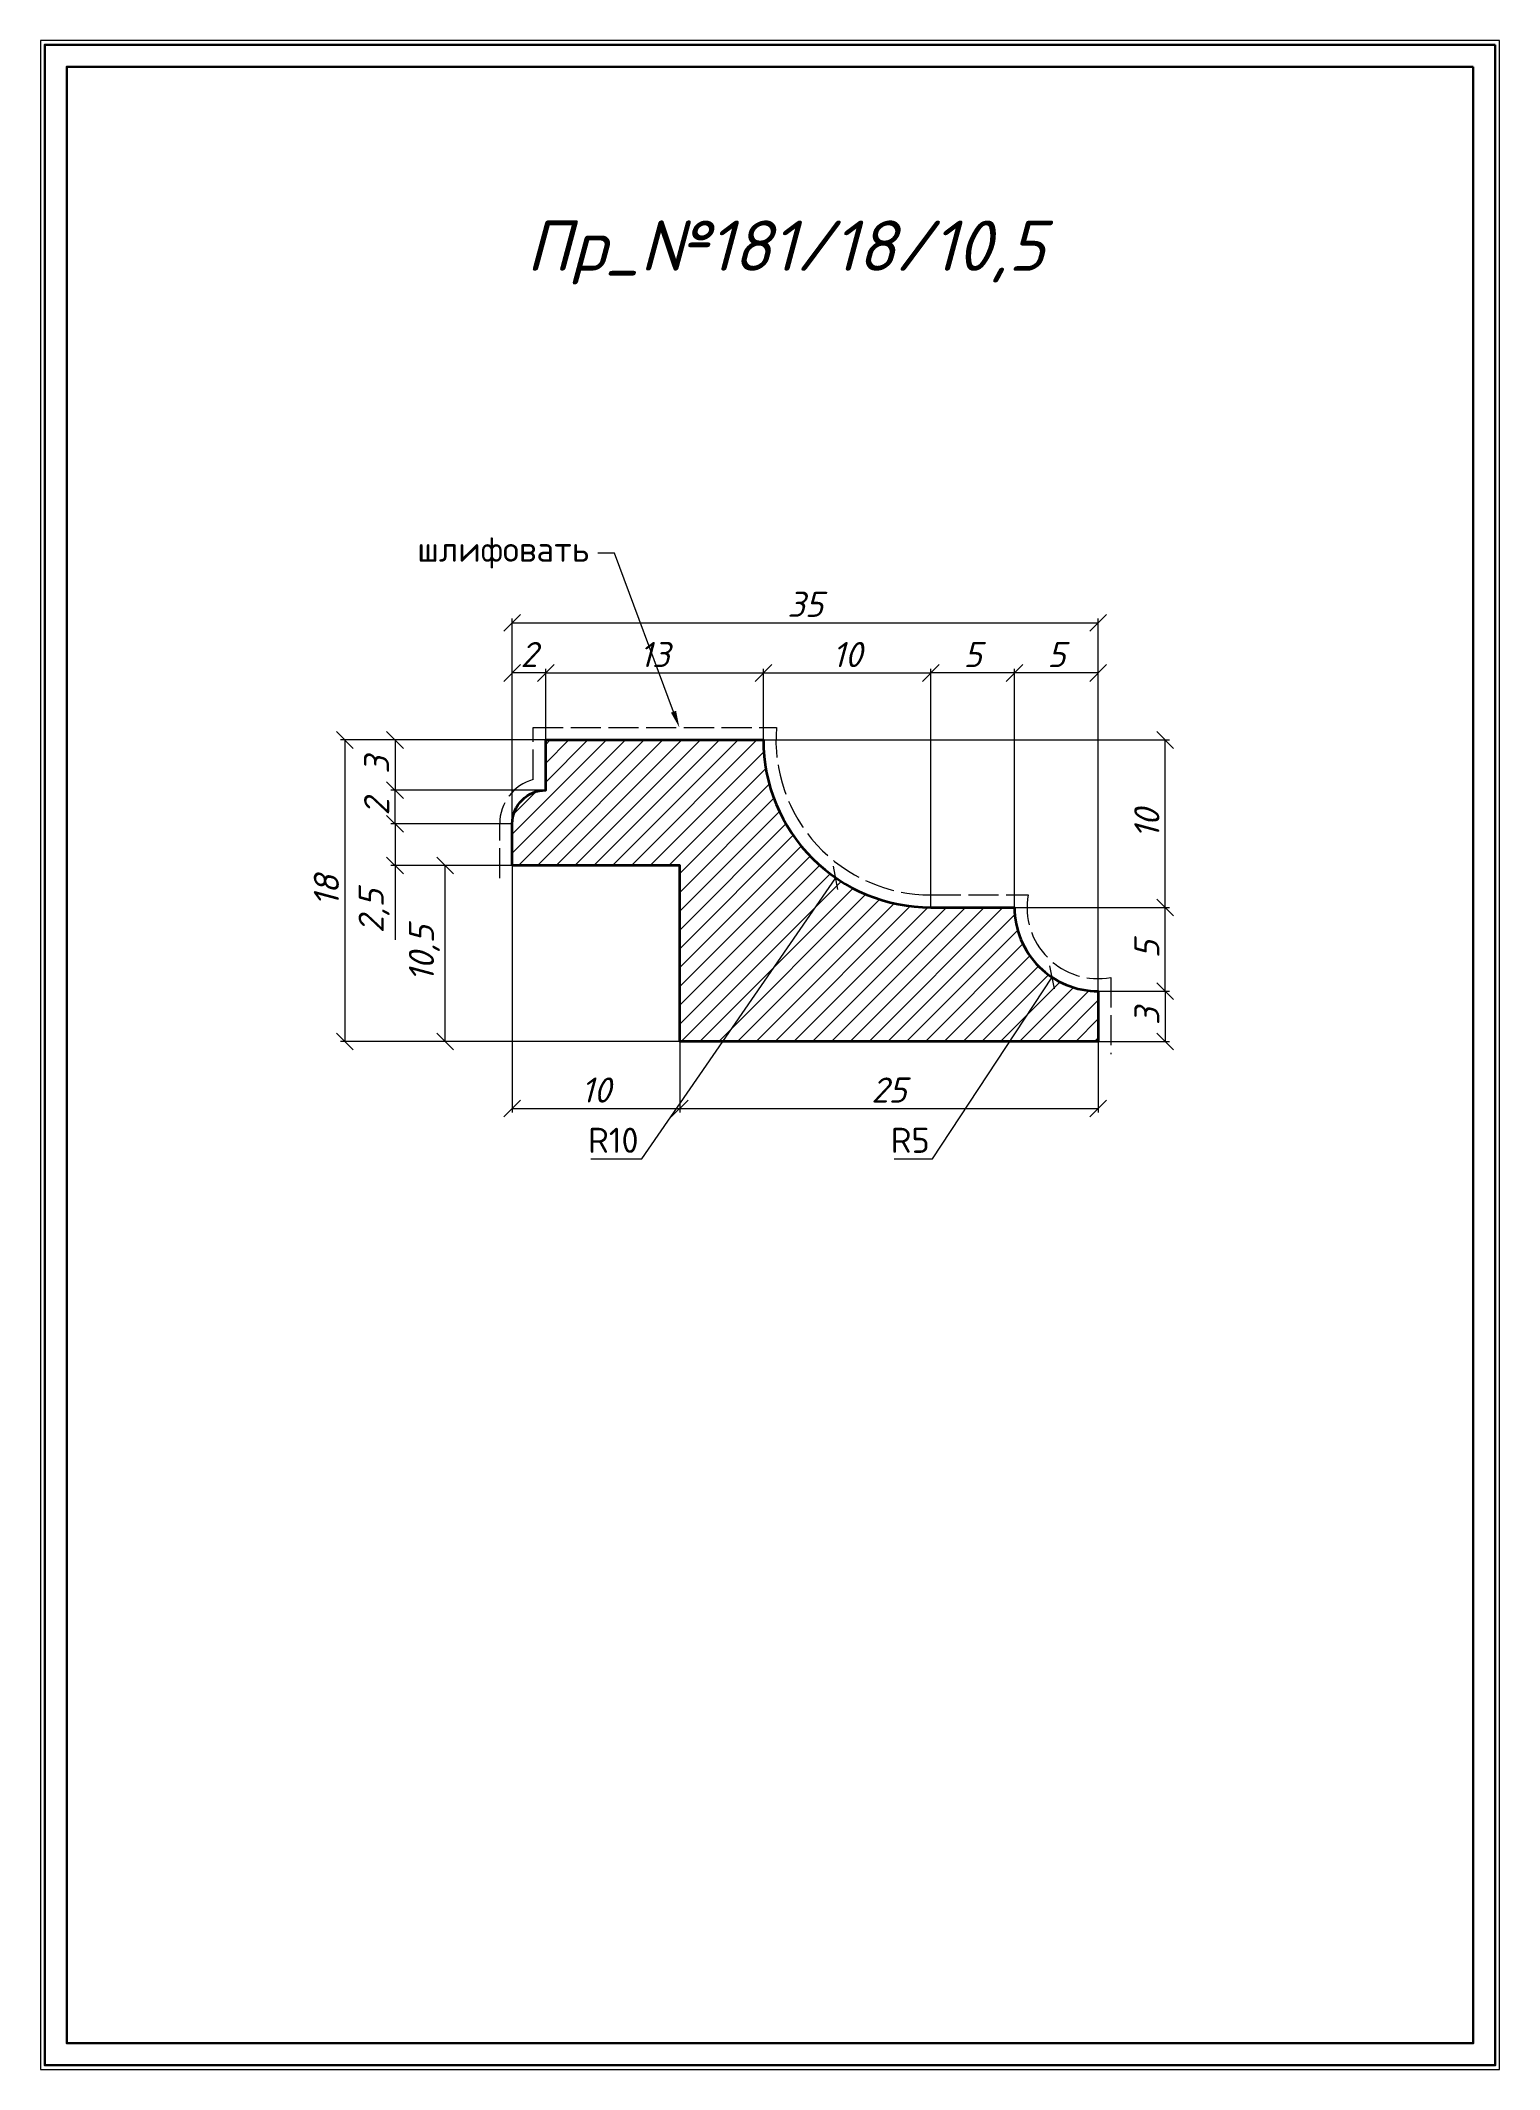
# Model space of a CAD drawing. Header units: millimetres. Extents: x 0 to 87, y -2212 to -2091.
import ezdxf
from ezdxf import colors
from ezdxf.entities.mleader import LeaderData, LeaderLine
from ezdxf.math import Vec2, Vec3

# ---------------------------------------------------------------- set-up
doc = ezdxf.new("R2010")
doc.units = ezdxf.units.MM
doc.linetypes.add('ACAD_ISO02W100', pattern=[15, 12, -3])
doc.layers.get('0').update_dxf_attribs({"lineweight": 13})
for name, color, linetype, lineweight in [('Пр_№180', 1, 'Continuous', 35), ('служебный слой ЛИНИИ ПУНКТИРНЫЕ', 7, 'ACAD_ISO02W100', 13), ('служебный слой НАДПИСИ', 7, 'Continuous', 13), ('служебный слой РАЗМЕРЫ', 7, 'Continuous', 9), ('служебный слой ШТАМП', 7, 'Continuous', 30)]:
    doc.layers.add(name, color=color, linetype=linetype, lineweight=lineweight)
doc.styles.add('ЕСКД', font='isocpeur.ttf', dxfattribs={"oblique": 15})
doc.styles.add('ЕСКД профили размеры', font='isocpeur.ttf')
doc.styles.add('ЕСКД профили текст', font='isocpeur.ttf')
doc.dimstyles.new('ЕСКД', dxfattribs={"dimtxt": 3.5, "dimasz": 2.5, "dimexe": 0.25, "dimexo": 0, "dimgap": 0.35, "dimtad": 1, "dimdec": 1, "dimzin": 9, "dimtxsty": 'ЕСКД', "dimblk": 'OBLIQUE', "dimcen": 0, "dimclrd": 256, "dimclre": 256, "dimclrt": 256, "dimadec": 1, "dimazin": 0, "dimtfac": 1, "dimtdec": 1, "dimtmove": 0, "dimatfit": 3, "dimldrblk": 'DOTSMALL', "dimfxl": 1, "dimlwd": -1, "dimlwe": -1, "dimarcsym": 0})
doc.dimstyles.new('ЕСКД профили$4', dxfattribs={"dimtxt": 1.5, "dimasz": 1, "dimexe": 0.3, "dimexo": 0, "dimgap": 0.35, "dimtad": 1, "dimtoh": 1, "dimdec": 1, "dimzin": 9, "dimtxsty": 'ЕСКД профили размеры', "dimblk": 'OBLIQUE', "dimcen": 0, "dimse1": 1, "dimclrd": 256, "dimclre": 256, "dimclrt": 256, "dimadec": 1, "dimazin": 0, "dimtfac": 1, "dimtdec": 1, "dimtofl": 0, "dimtmove": 0, "dimatfit": 3, "dimldrblk": 'DOTSMALL', "dimfxl": 1, "dimlwd": -1, "dimlwe": -1, "dimarcsym": 2})

# ---------------------------------------------------------------- blocks, each defined once
blk = doc.blocks.new('_OBLIQUE')
at = {"color": 0, "linetype": 'ByBlock'}
blk.add_line((-0.5, -0.5), (0.5, 0.5), dxfattribs=at)
blk = doc.blocks.new('*D12')
at = {"layer": 'Defpoints', "color": 0, "transparency": 16777216}
for p in [(52.92, -2132.88), (47.24, -2141.11)]:
    blk.add_point(p, dxfattribs=at)
at = {"layer": 'служебный слой РАЗМЕРЫ', "transparency": 16777216}
for p, q in [((35.66, -2157.88), (47.24, -2141.11)), ((32.61, -2157.88), (35.66, -2157.88))]:
    blk.add_line(p, q, dxfattribs=at)
at = {"layer": 'служебный слой РАЗМЕРЫ', "transparency": 16777216, "rotation": 55.37540006073936}
blk.add_blockref('_OBLIQUE', (47.24, -2141.11), dxfattribs=at)
at = {"layer": 'служебный слой РАЗМЕРЫ', "transparency": 16777216, "insert": (33.96, -2156.78), "char_height": 1.5, "attachment_point": 5, "style": 'ЕСКД профили размеры'}
blk.add_mtext('R10', dxfattribs=at)
blk = doc.blocks.new('_DotSmall')
at = {"color": 0, "linetype": 'ByBlock', "lineweight": -3, "const_width": 0.5}
blk.add_lwpolyline([(-0.0625, 0, 1), (0.0625, 0, 1)], format="xyb", close=True, dxfattribs=at)
blk = doc.blocks.new('*D11')
at = {"layer": 'Defpoints', "color": 0, "transparency": 16777216}
for p in [(62.92, -2142.88), (60.16, -2147.05)]:
    blk.add_point(p, dxfattribs=at)
at = {"layer": 'служебный слой РАЗМЕРЫ', "transparency": 16777216}
for p, q in [((53.02, -2157.88), (60.16, -2147.05)), ((50.72, -2157.88), (53.02, -2157.88))]:
    blk.add_line(p, q, dxfattribs=at)
at = {"layer": 'служебный слой РАЗМЕРЫ', "transparency": 16777216, "rotation": 56.56888577159408}
blk.add_blockref('_OBLIQUE', (60.16, -2147.05), dxfattribs=at)
at = {"layer": 'служебный слой РАЗМЕРЫ', "transparency": 16777216, "insert": (51.69, -2156.78), "char_height": 1.5, "attachment_point": 5, "style": 'ЕСКД профили размеры'}
blk.add_mtext('R5', dxfattribs=at)
blk = doc.blocks.new('*D13')
at = {"layer": 'Defpoints', "color": 0, "transparency": 16777216}
for p in [(29.92, -2132.88), (17.92, -2150.88), (37.92, -2150.88)]:
    blk.add_point(p, dxfattribs=at)
at = {"layer": 'служебный слой РАЗМЕРЫ', "transparency": 16777216}
for p, q in [((29.92, -2132.88), (17.67, -2132.88)), ((17.92, -2132.88), (17.92, -2150.88)), ((37.92, -2150.88), (17.67, -2150.88))]:
    blk.add_line(p, q, dxfattribs=at)
for p, rotation in [((17.92, -2132.88), 90), ((17.92, -2150.88), 270)]:
    blk.add_blockref('_OBLIQUE', p, dxfattribs=dict(at, rotation=rotation))
at = {"layer": 'служебный слой РАЗМЕРЫ', "transparency": 16777216, "insert": (16.82, -2141.88), "char_height": 1.5, "attachment_point": 5, "rotation": 90, "style": 'ЕСКД'}
blk.add_mtext('18', dxfattribs=at)
blk = doc.blocks.new('*D17')
at = {"layer": 'Defpoints', "color": 0, "transparency": 16777216}
for p in [(57.92, -2128.88), (57.92, -2142.88), (62.92, -2147.88)]:
    blk.add_point(p, dxfattribs=at)
at = {"layer": 'служебный слой РАЗМЕРЫ', "transparency": 16777216}
for p, q in [((57.92, -2142.88), (57.92, -2128.63)), ((62.92, -2128.88), (57.92, -2128.88)), ((62.92, -2147.88), (62.92, -2128.63))]:
    blk.add_line(p, q, dxfattribs=at)
at = {"layer": 'служебный слой РАЗМЕРЫ', "transparency": 16777216, "rotation": 180}
blk.add_blockref('_OBLIQUE', (57.92, -2128.88), dxfattribs=at)
at = {"layer": 'служебный слой РАЗМЕРЫ', "transparency": 16777216}
blk.add_blockref('_OBLIQUE', (62.92, -2128.88), dxfattribs=at)
at = {"layer": 'служебный слой РАЗМЕРЫ', "transparency": 16777216, "insert": (60.42, -2127.78), "char_height": 1.5, "attachment_point": 5, "style": 'ЕСКД'}
blk.add_mtext('5', dxfattribs=at)
blk = doc.blocks.new('*D16')
at = {"layer": 'Defpoints', "color": 0, "transparency": 16777216}
for p in [(52.92, -2128.88), (52.92, -2142.88), (57.92, -2142.88)]:
    blk.add_point(p, dxfattribs=at)
at = {"layer": 'служебный слой РАЗМЕРЫ', "transparency": 16777216}
for p, q in [((52.92, -2142.88), (52.92, -2128.63)), ((57.92, -2128.88), (52.92, -2128.88)), ((57.92, -2142.88), (57.92, -2128.63))]:
    blk.add_line(p, q, dxfattribs=at)
at = {"layer": 'служебный слой РАЗМЕРЫ', "transparency": 16777216, "rotation": 180}
blk.add_blockref('_OBLIQUE', (52.92, -2128.88), dxfattribs=at)
at = {"layer": 'служебный слой РАЗМЕРЫ', "transparency": 16777216}
blk.add_blockref('_OBLIQUE', (57.92, -2128.88), dxfattribs=at)
at = {"layer": 'служебный слой РАЗМЕРЫ', "transparency": 16777216, "insert": (55.42, -2127.78), "char_height": 1.5, "attachment_point": 5, "style": 'ЕСКД'}
blk.add_mtext('5', dxfattribs=at)
blk = doc.blocks.new('*D4')
at = {"layer": 'Defpoints', "color": 0, "transparency": 16777216}
for p in [(27.92, -2128.88), (29.92, -2132.88), (27.92, -2137.88)]:
    blk.add_point(p, dxfattribs=at)
at = {"layer": 'служебный слой РАЗМЕРЫ', "transparency": 16777216}
for p, q in [((27.92, -2137.88), (27.92, -2128.63)), ((29.92, -2128.88), (27.92, -2128.88)), ((29.92, -2132.88), (29.92, -2128.63))]:
    blk.add_line(p, q, dxfattribs=at)
at = {"layer": 'служебный слой РАЗМЕРЫ', "transparency": 16777216, "rotation": 180}
blk.add_blockref('_OBLIQUE', (27.92, -2128.88), dxfattribs=at)
at = {"layer": 'служебный слой РАЗМЕРЫ', "transparency": 16777216}
blk.add_blockref('_OBLIQUE', (29.92, -2128.88), dxfattribs=at)
at = {"layer": 'служебный слой РАЗМЕРЫ', "transparency": 16777216, "insert": (28.92, -2127.78), "char_height": 1.5, "attachment_point": 5, "style": 'ЕСКД'}
blk.add_mtext('2', dxfattribs=at)
blk = doc.blocks.new('*D20')
at = {"layer": 'Defpoints', "color": 0, "transparency": 16777216}
for p in [(29.92, -2132.88), (20.92, -2135.88), (29.92, -2135.88)]:
    blk.add_point(p, dxfattribs=at)
at = {"layer": 'служебный слой РАЗМЕРЫ', "transparency": 16777216}
for p, q in [((29.92, -2132.88), (20.67, -2132.88)), ((20.92, -2132.88), (20.92, -2135.88)), ((29.92, -2135.88), (20.67, -2135.88))]:
    blk.add_line(p, q, dxfattribs=at)
for p, rotation in [((20.92, -2132.88), 90), ((20.92, -2135.88), 270)]:
    blk.add_blockref('_OBLIQUE', p, dxfattribs=dict(at, rotation=rotation))
at = {"layer": 'служебный слой РАЗМЕРЫ', "transparency": 16777216, "insert": (19.82, -2134.38), "char_height": 1.5, "attachment_point": 5, "rotation": 90, "style": 'ЕСКД'}
blk.add_mtext('3', dxfattribs=at)
blk = doc.blocks.new('*D19')
at = {"layer": 'Defpoints', "color": 0, "transparency": 16777216}
for p in [(20.92, -2135.88), (29.92, -2135.88), (27.92, -2137.88)]:
    blk.add_point(p, dxfattribs=at)
at = {"layer": 'служебный слой РАЗМЕРЫ', "transparency": 16777216}
for p, q in [((29.92, -2135.88), (20.67, -2135.88)), ((20.92, -2137.88), (20.92, -2135.88)), ((27.92, -2137.88), (20.67, -2137.88))]:
    blk.add_line(p, q, dxfattribs=at)
for p, rotation in [((20.92, -2135.88), 90), ((20.92, -2137.88), 270)]:
    blk.add_blockref('_OBLIQUE', p, dxfattribs=dict(at, rotation=rotation))
at = {"layer": 'служебный слой РАЗМЕРЫ', "transparency": 16777216, "insert": (19.82, -2136.88), "char_height": 1.5, "attachment_point": 5, "rotation": 90, "style": 'ЕСКД'}
blk.add_mtext('2', dxfattribs=at)
blk = doc.blocks.new('*D18')
at = {"layer": 'Defpoints', "color": 0, "transparency": 16777216}
for p in [(27.92, -2137.88), (20.92, -2140.38), (27.92, -2140.38)]:
    blk.add_point(p, dxfattribs=at)
at = {"layer": 'служебный слой РАЗМЕРЫ', "transparency": 16777216}
for p, q in [((27.92, -2137.88), (20.67, -2137.88)), ((20.92, -2137.88), (20.92, -2140.38)), ((27.92, -2140.38), (20.67, -2140.38)), ((20.92, -2140.38), (20.92, -2144.81))]:
    blk.add_line(p, q, dxfattribs=at)
for p, rotation in [((20.92, -2137.88), 90), ((20.92, -2140.38), 270)]:
    blk.add_blockref('_OBLIQUE', p, dxfattribs=dict(at, rotation=rotation))
at = {"layer": 'служебный слой РАЗМЕРЫ', "transparency": 16777216, "insert": (19.67, -2143.1), "char_height": 1.5, "attachment_point": 5, "rotation": 90, "style": 'ЕСКД'}
blk.add_mtext('2,5', dxfattribs=at)
blk = doc.blocks.new('*D5')
at = {"layer": 'Defpoints', "color": 0, "transparency": 16777216}
for p in [(23.92, -2140.38), (27.92, -2140.38), (37.92, -2150.88)]:
    blk.add_point(p, dxfattribs=at)
at = {"layer": 'служебный слой РАЗМЕРЫ', "transparency": 16777216}
for p, q in [((27.92, -2140.38), (23.67, -2140.38)), ((23.92, -2150.88), (23.92, -2140.38)), ((37.92, -2150.88), (23.67, -2150.88))]:
    blk.add_line(p, q, dxfattribs=at)
for p, rotation in [((23.92, -2140.38), 90), ((23.92, -2150.88), 270)]:
    blk.add_blockref('_OBLIQUE', p, dxfattribs=dict(at, rotation=rotation))
at = {"layer": 'служебный слой РАЗМЕРЫ', "transparency": 16777216, "insert": (22.67, -2145.63), "char_height": 1.5, "attachment_point": 5, "rotation": 90, "style": 'ЕСКД'}
blk.add_mtext('10,5', dxfattribs=at)
blk = doc.blocks.new('*D6')
at = {"layer": 'Defpoints', "color": 0, "transparency": 16777216}
for p in [(62.92, -2147.88), (62.92, -2150.88), (66.92, -2150.88)]:
    blk.add_point(p, dxfattribs=at)
at = {"layer": 'служебный слой РАЗМЕРЫ', "transparency": 16777216}
for p, q in [((62.92, -2147.88), (67.17, -2147.88)), ((66.92, -2147.88), (66.92, -2150.88)), ((62.92, -2150.88), (67.17, -2150.88))]:
    blk.add_line(p, q, dxfattribs=at)
for p, rotation in [((66.92, -2147.88), 90), ((66.92, -2150.88), 270)]:
    blk.add_blockref('_OBLIQUE', p, dxfattribs=dict(at, rotation=rotation))
at = {"layer": 'служебный слой РАЗМЕРЫ', "transparency": 16777216, "insert": (65.82, -2149.38), "char_height": 1.5, "attachment_point": 5, "rotation": 90, "style": 'ЕСКД'}
blk.add_mtext('3', dxfattribs=at)

msp = doc.modelspace()

# ---------------------------------------------------------------- hatches: boundary and pattern name
at = {"layer": 'служебный слой РАЗМЕРЫ'}
h = msp.add_hatch(dxfattribs=at)
h.set_pattern_fill('ANSI31', color=256, scale=0.25, style=0)
h.set_pattern_definition([(45, (-9.4657, -136.2587), (-0.561266, 0.561266), [])])
h.paths.add_polyline_path([(27.92, -2137.88), (27.92, -2140.38), (37.92, -2140.38), (37.92, -2150.88), (62.92, -2150.88), (62.92, -2147.88, -0.414214), (57.92, -2142.88), (52.92, -2142.88, -0.414214), (42.92, -2132.88), (29.92, -2132.88), (29.92, -2135.88, 0.414214)])

# ---------------------------------------------------------------- linework, layer by layer
at = {"layer": 'Пр_№180'}
msp.add_lwpolyline([(27.92, -2140.38), (27.92, -2137.88, -0.414214), (29.92, -2135.88), (29.92, -2132.88), (42.92, -2132.88, 0.414214), (52.92, -2142.88), (57.92, -2142.88, 0.414214), (62.92, -2147.88), (62.92, -2150.88), (37.92, -2150.88), (37.92, -2140.38)], format="xyb", close=True, dxfattribs=at)
at = {"layer": 'служебный слой ЛИНИИ ПУНКТИРНЫЕ', "ltscale": 0.15}
msp.add_lwpolyline([(27.17, -2141.13), (27.17, -2137.88, -0.335437), (29.17, -2135.24), (29.17, -2132.13), (43.7, -2132.13, 0.438193), (52.92, -2142.13), (58.73, -2142.13, 0.52239), (63.67, -2147.06), (63.67, -2151.63)], format="xyb", dxfattribs=at)
at = {"layer": 'служебный слой ШТАМП', "color": 6, "lineweight": 5, "ltscale": 100}
msp.add_lwpolyline([(86.88, -2091.12), (-0.25, -2091.12), (-0.25, -2212.25), (86.88, -2212.25)], close=True, dxfattribs=at)
at = {"layer": 'служебный слой ШТАМП', "ltscale": 100}
for points in [[(86.63, -2091.37), (0, -2091.37), (0, -2212), (86.63, -2212)], [(85.31, -2092.69), (1.31, -2092.69), (1.31, -2210.69), (85.31, -2210.69)]]:
    msp.add_lwpolyline(points, close=True, dxfattribs=at)

# ---------------------------------------------------------------- texts
at = {"layer": 'служебный слой НАДПИСИ', "style": 'ЕСКД', "oblique": 15}
msp.add_text('Пр_№181/18/10,5 ', height=3, dxfattribs=at).set_placement((28.76, -2104.87))

# ---------------------------------------------------------------- dimensions: what is measured, and where the dimension line sits
at = {"layer": 'служебный слой РАЗМЕРЫ'}
for base, p1, p2 in [((62.92, -2125.88), (27.92, -2137.88), (62.92, -2147.88)), ((42.92, -2128.88), (29.92, -2132.88), (42.92, -2132.88)), ((52.92, -2128.88), (42.92, -2132.88), (52.92, -2142.88)), ((37.92, -2154.88), (27.92, -2140.38), (37.92, -2150.88)), ((62.92, -2154.88), (37.92, -2150.88), (62.92, -2150.88))]:
    msp.add_linear_dim(base=base, p1=p1, p2=p2, dimstyle='ЕСКД', override={"dimtxt": 1.5, "dimasz": 1}, dxfattribs=at).render()
for base, p1, p2, picture, middle in [((27.92, -2128.88), (29.92, -2132.88), (27.92, -2137.88), '*D4', (28.92, -2127.78)), ((52.92, -2128.88), (57.92, -2142.88), (52.92, -2142.88), '*D16', (55.42, -2127.78)), ((57.92, -2128.88), (62.92, -2147.88), (57.92, -2142.88), '*D17', (60.42, -2127.78))]:
    dim = msp.add_linear_dim(base=base, p1=p1, p2=p2, dimstyle='ЕСКД', override={"dimtxt": 1.5, "dimasz": 1}, dxfattribs=at)
    dim.commit()
    dim.dimension.update_dxf_attribs({"geometry": picture, "text_midpoint": middle})
for base, p1, p2, picture, middle in [((17.92, -2150.88), (29.92, -2132.88), (37.92, -2150.88), '*D13', (16.82, -2141.88)), ((20.92, -2135.88), (29.92, -2132.88), (29.92, -2135.88), '*D20', (19.82, -2134.38)), ((20.92, -2135.88), (27.92, -2137.88), (29.92, -2135.88), '*D19', (19.82, -2136.88)), ((20.92, -2140.38), (27.92, -2137.88), (27.92, -2140.38), '*D18', (19.67, -2143.1)), ((23.92, -2140.38), (37.92, -2150.88), (27.92, -2140.38), '*D5', (22.67, -2145.63)), ((66.92, -2150.88), (62.92, -2147.88), (62.92, -2150.88), '*D6', (65.82, -2149.38))]:
    dim = msp.add_linear_dim(base=base, p1=p1, p2=p2, angle=90, dimstyle='ЕСКД', override={"dimtxt": 1.5, "dimasz": 1}, dxfattribs=at)
    dim.commit()
    dim.dimension.update_dxf_attribs({"geometry": picture, "text_midpoint": middle})
for center, mpoint, picture, middle in [((52.92, -2132.88), (47.24, -2141.11), '*D12', (33.96, -2157.88)), ((62.92, -2142.88), (60.16, -2147.05), '*D11', (51.69, -2157.88))]:
    dim = msp.add_radius_dim(center=center, mpoint=mpoint, dimstyle='ЕСКД профили$4', dxfattribs=at)
    dim.commit()
    dim.dimension.update_dxf_attribs({"geometry": picture, "text_midpoint": middle, "dimtype": 132})
for base, p1, p2 in [((66.92, -2132.88), (57.92, -2142.88), (42.92, -2132.88)), ((66.92, -2142.88), (62.92, -2147.88), (57.92, -2142.88))]:
    msp.add_linear_dim(base=base, p1=p1, p2=p2, angle=90, dimstyle='ЕСКД', override={"dimtxt": 1.5, "dimasz": 1}, dxfattribs=at).render()

# ---------------------------------------------------------------- leaders
ml = msp.add_multileader_mtext('Standard', dxfattribs=at)
ml.set_content('\\A1;шлифовать', color=256, style='ЕСКД профили текст')
ml.set_leader_properties(color=256, linetype='ByLayer', lineweight=-1)
ml.build(insert=Vec2(0, 0))
ml.multileader.update_dxf_attribs({"dogleg_length": 1, "arrow_head_size": 1})
ctx = ml.context
ctx.base_point, ctx.char_height, ctx.arrow_head_size, ctx.landing_gap_size, ctx.plane_origin = Vec3(21.83, -2121.72), 1.5, 1, 0.5, Vec3(25.81, -2095.23)
ctx.text_align_type = 2
notes = []
notes.append((ctx, [(0, (1, 1, 0), (34.03, -2121.72), (-1, 0), 1, [(0, [(37.9, -2132.13)], 0, [])])]))
ctx.mtext.insert, ctx.mtext.alignment, ctx.mtext.flow_direction = Vec3(32.53, -2120.74), 3, 5
for ctx, leaders in notes:
    for number, flags, end, landing, length, lines in leaders:
        leader = LeaderData()
        leader.index, (leader.has_last_leader_line, leader.has_dogleg_vector, leader.attachment_direction) = number, flags
        leader.last_leader_point, leader.dogleg_vector, leader.dogleg_length = Vec3(end), Vec3(landing), length
        for number, points, colour, breaks in lines:
            line = LeaderLine()
            line.index, line.vertices, line.color, line.breaks = number, Vec3.list(points), colors.encode_raw_color(colour), breaks
            leader.lines.append(line)
        ctx.leaders.append(leader)

doc.saveas('drawing.dxf')
